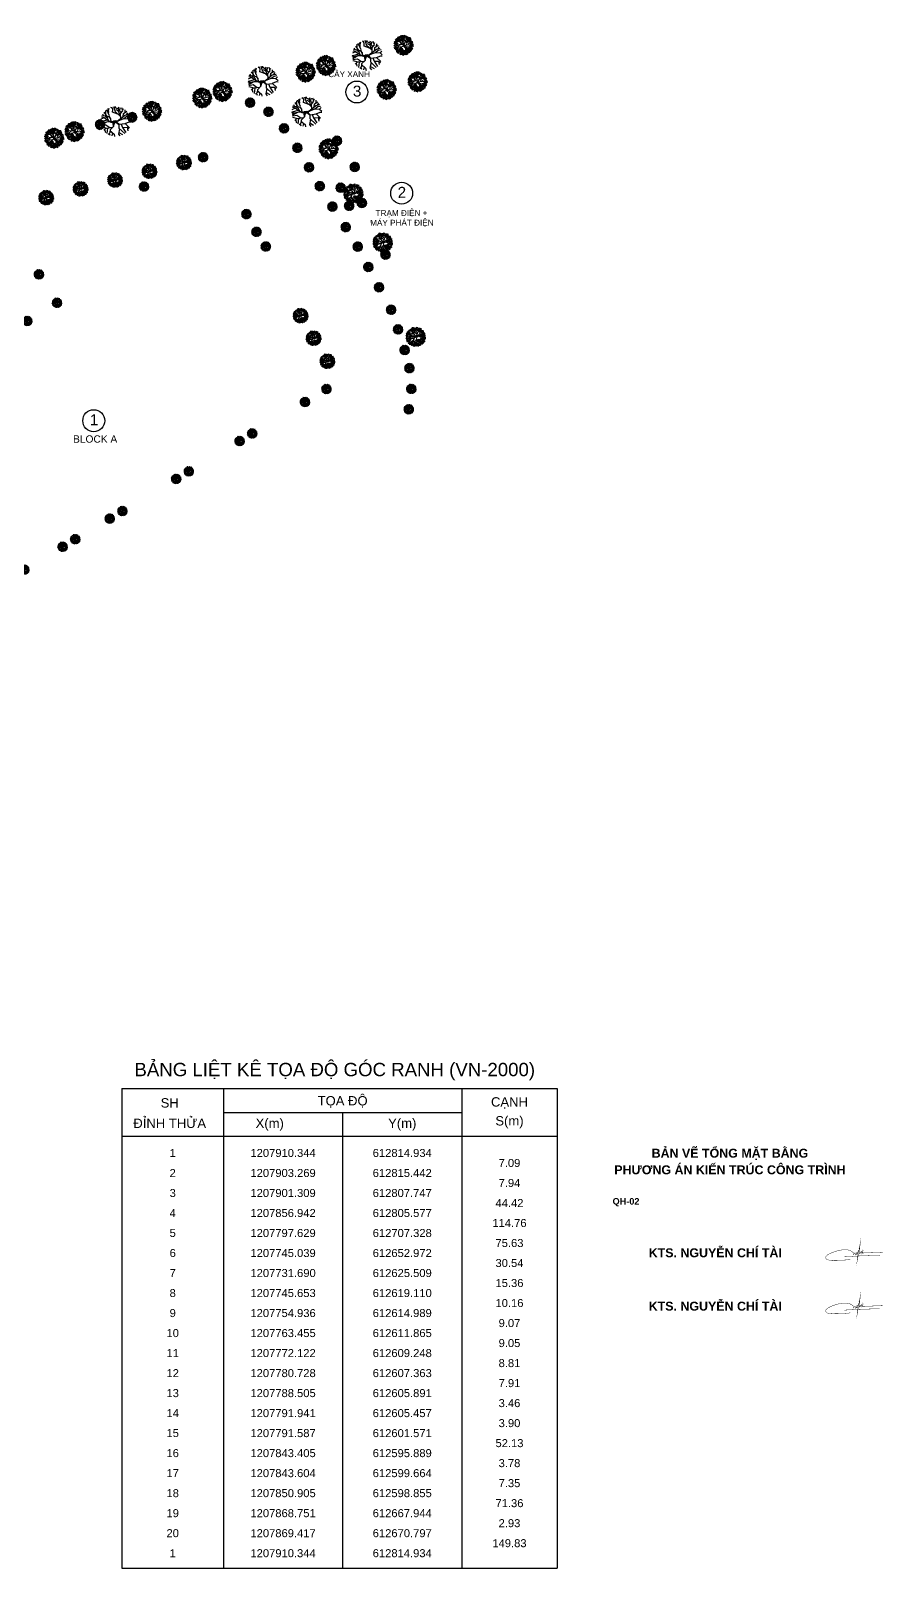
# Model space of a CAD drawing. Header units: millimetres. Extents: x 612604 to 612857, y 1207727 to 1207902.
# Drawn here: x 612761.2 to 612857.1, y 1207727.1 to 1207900 of the extents above; entities that cross this region are included whole.
import ezdxf
from ezdxf.enums import TextEntityAlignment as Align

# ---------------------------------------------------------------- set-up
doc = ezdxf.new("R2010")
doc.units = ezdxf.units.MM
doc.header["$MEASUREMENT"] = 0
doc.set_wipeout_variables(frame=1)
for name, color, linetype in [('0-Frame-text', 7, 'Continuous'), ('00.POINT', 7, 'Continuous'), ('02-TEXT', 7, 'Continuous'), ('13', 6, 'Continuous'), ('3_Heavy line', 3, 'Continuous'), ('bang_toado', 7, 'Continuous'), ('CAY', 94, 'Continuous'), ('QUYEN', 7, 'Continuous'), ('TAD - TEXT', 7, 'Continuous'), ('TT.TAD - LANDMARK', 6, 'Continuous'), ('XREF-KHUNG A2-Songhong$0$TEXT KHUNG', 7, 'Continuous')]:
    doc.layers.add(name, color=color, linetype=linetype)
doc.layers.add('co', color=62, linetype='Continuous', lineweight=5)
doc.layers.add('Level 13', color=1, linetype='Continuous', lineweight=0)
doc.styles.add('arial', font='arial.ttf')
doc.styles.add('Khung ten 25062008$0$arial', font='arialbd.ttf', dxfattribs={"height": 2.5})
doc.styles.add('XREF-KHUNG A2-Songhong$0$XR KHUNG 4TO A0 NOI DAI$0$Khung ten 25062008$0$arial', font='arialbd.ttf', dxfattribs={"height": 2.5})

# ---------------------------------------------------------------- blocks, each defined once
blk = doc.blocks.new('TEN HANG MUC')
at = {"color": 6}
blk.add_wipeout([(2345, 1911), (1660, 2528), (786, 2917), (19, 3016), (-923, 2865), (-1651, 2509), (-2252, 1976), (-2569, 1533), (-2837, 936), (-2949, 453), (-2970, -243), (-2929, -539), (-2770, -1090), (-2597, -1452), (-2206, -1997), (-1798, -2371), (-1275, -2690), (-877, -2847), (-443, -2948), (19, -2984), (679, -2910), (1121, -2774), (1620, -2521), (2070, -2173), (2418, -1785), (2615, -1487), (2815, -1069), (2950, -625), (3019, 16), (2939, 706), (2780, 1190), (2523, 1668)], dxfattribs=at).dxf.layer = '02-TEXT'
at = {"layer": '02-TEXT', "color": 6}
blk.add_circle((19, 16), 3000, dxfattribs=at)
at = {"layer": '02-TEXT', "color": 6, "linetype": 'Continuous', "style": 'arial'}
blk.add_attdef('A', text='', height=3000, dxfattribs=at).set_placement((100, -1243), align=Align.CENTER)
blk = doc.blocks.new('fbf')
at = {"layer": 'TT.TAD - LANDMARK', "linetype": 'Continuous', "xscale": 0.0004103999999999999, "yscale": 0.0004103999999999999, "zscale": 0.0004103999999999999, "rotation": 0.8617172174704556}
for p, values in [((614225.3, 1204900.38), {'A': '3'}), ((614230.34, 1204889, 98), {'A': '2'}), ((614195.71, 1204863.42, 98), {'A': '1'})]:
    blk.add_blockref('TEN HANG MUC', p, dxfattribs=at).add_auto_attribs(values)
at = {"layer": 'TAD - TEXT', "linetype": 'Continuous', "ltscale": 5, "style": 'arial'}
for s, height, p in [('CÂY XANH', 0.657, (614222.09, 1204902.06, 78.4)), ('BLOCK A', 0.821, (614193.39, 1204860.96, 98))]:
    blk.add_text(s, height=height, dxfattribs=at).set_placement(p)
at = {"layer": 'TAD - TEXT', "insert": (614223.78, 1204887.09, 78.4), "char_height": 0.6566, "width": 13.0364, "attachment_point": 1, "rotation": 0.2016, "style": 'arial'}
blk.add_mtext('\\pi3.63656;TRẠM ĐIỆN +\\P\\pi3.02202;MÁY PHÁT ĐIỆN', dxfattribs=at)
blk = doc.blocks.new('A$C11321BC5')
at = {"layer": 'CAY', "linetype": 'Continuous'}
for p, q in [((139, 402), (0, 364)), ((53, 405), (5, 396)), ((53, 405), (8, 435)), ((167, 442), (10, 442)), ((109, 515), (26, 499)), ((139, 402), (53, 405)), ((108, 515), (54, 545)), ((115, 550), (69, 573)), ((115, 550), (98, 604)), ((167, 442), (108, 515)), ((181, 550), (115, 550)), ((227, 384), (139, 402)), ((186, 486), (142, 535)), ((194, 519), (144, 647)), ((246, 368), (167, 442)), ((169, 584), (190, 678)), ((199, 412), (186, 486)), ((237, 504), (194, 519)), ((250, 525), (217, 688)), ((235, 504), (250, 525)), ((263, 451), (235, 504)), ((258, 450), (237, 504)), ((238, 586), (252, 622)), ((248, 368), (258, 450)), ((252, 622), (258, 704)), ((255, 663), (287, 712)), ((256, 384), (263, 451)), ((263, 374), (256, 384)), ((301, 376), (263, 374)), ((308, 379), (301, 376)), ((364, 373), (308, 379)), ((363, 369), (312, 368)), ((353, 689), (331, 717)), ((342, 596), (358, 658)), ((455, 520), (342, 596)), ((358, 658), (349, 719)), ((363, 369), (420, 364)), ((364, 373), (419, 369)), ((408, 588), (400, 717)), ((405, 662), (425, 709)), ((503, 451), (408, 588)), ((419, 369), (494, 407)), ((420, 364), (496, 404)), ((424, 364), (566, 384)), ((433, 680), (441, 711)), ((491, 632), (433, 680)), ((485, 581), (433, 627)), ((493, 550), (474, 614)), ((484, 483), (493, 550)), ((489, 632), (518, 680)), ((541, 533), (489, 632)), ((494, 407), (519, 515)), ((496, 404), (608, 456)), ((513, 593), (553, 660)), ((519, 515), (587, 566)), ((564, 435), (585, 502)), ((566, 384), (646, 420)), ((566, 384), (673, 350)), ((587, 566), (579, 647)), ((585, 594), (611, 614)), ((585, 502), (674, 535)), ((608, 456), (703, 455)), ((630, 520), (650, 575)), ((646, 420), (716, 414)), ((651, 456), (689, 496)), ((675, 350), (720, 379)), ((108, 333), (1, 341)), ((110, 254), (1, 315)), ((87, 266), (28, 228)), ((55, 245), (55, 169)), ((128, 251), (82, 131)), ((187, 246), (108, 333)), ((245, 240), (110, 254)), ((156, 135), (111, 102)), ((136, 118), (141, 74)), ((178, 199), (156, 135)), ((171, 182), (246, 74)), ((278, 258), (178, 199)), ((217, 113), (187, 51)), ((246, 74), (244, 20)), ((278, 359), (246, 368)), ((312, 368), (248, 368)), ((295, 343), (253, 366)), ((354, 363), (278, 359)), ((280, 258), (295, 343)), ((304, 315), (280, 258)), ((295, 317), (329, 353)), ((329, 353), (299, 351)), ((347, 353), (304, 315)), ((362, 327), (347, 353)), ((405, 169), (349, 54)), ((349, 54), (371, 0)), ((416, 272), (362, 327)), ((385, 359), (364, 343)), ((364, 343), (396, 297)), ((366, 359), (424, 364)), ((370, 85), (442, 16)), ((402, 363), (385, 341)), ((385, 341), (419, 276)), ((415, 274), (392, 190)), ((392, 190), (497, 26)), ((396, 297), (418, 274)), ((419, 276), (565, 259)), ((473, 269), (482, 184)), ((482, 184), (533, 43)), ((484, 184), (590, 161)), ((565, 259), (642, 136)), ((566, 261), (670, 276)), ((589, 161), (584, 77)), ((590, 161), (623, 117)), ((670, 276), (705, 264)), ((673, 350), (712, 291))]:
    blk.add_line(p, q, dxfattribs=at)
blk.add_circle((360, 360), 7.5, dxfattribs=at)
blk = doc.blocks.new('MB')
at = {"color": 102, "linetype": 'ByBlock'}
for p, q in [((-658, 116), (-544, 119)), ((-591, 84), (-646, 169)), ((-633, 85), (-586, 155)), ((-627, 35), (-513, 38)), ((-571, -45), (-626, 40)), ((-560, 3), (-615, 88)), ((-612, -44), (-566, 26)), ((-554, 19), (-605, 22)), ((-602, 207), (-488, 210)), ((-601, 4), (-555, 74)), ((-492, 145), (-592, 142)), ((-492, 145), (-592, 122)), ((-536, 175), (-590, 260)), ((-528, 247), (-583, 332)), ((-577, 176), (-531, 246)), ((-569, 248), (-523, 318)), ((-520, 212), (-565, 247)), ((-554, 98), (-440, 101)), ((-495, 41), (-550, 126)), ((-549, 370), (-435, 373)), ((-487, 66), (-542, 151)), ((-482, 338), (-537, 423)), ((-529, 67), (-482, 137)), ((-413, 206), (-524, 323)), ((-523, 339), (-477, 409)), ((-440, 111), (-523, 80)), ((-409, 203), (-520, 212)), ((-514, 301), (-399, 304)), ((-499, 412), (-385, 415)), ((-438, 109), (-492, 145)), ((-488, 270), (-442, 340)), ((-432, 380), (-487, 466)), ((-420, -85), (-475, 1)), ((-473, 381), (-427, 451)), ((-352, 95), (-467, 6)), ((-454, 507), (-340, 510)), ((-346, 298), (-450, 423)), ((-376, 114), (-431, 199)), ((-429, 476), (-383, 546)), ((-423, 348), (-309, 351)), ((-396, 283), (-422, 308)), ((-363, 403), (-418, 488)), ((-418, 115), (-371, 185)), ((-329, 234), (-416, 203)), ((-356, 316), (-411, 402)), ((-404, 404), (-358, 474)), ((-398, 318), (-351, 387)), ((-288, 351), (-397, 425)), ((-316, 229), (-396, 283)), ((-391, 29), (-277, 32)), ((-387, 501), (-273, 504)), ((-324, -3), (-379, 82)), ((-341, 463), (-377, 497)), ((-308, 7), (-377, -27)), ((-321, 469), (-375, 555)), ((-366, 501), (-336, 462)), ((-365, -2), (-319, 68)), ((-362, 471), (-316, 540)), ((-357, 504), (-330, 464)), ((-320, 17), (-349, -2)), ((-290, 244), (-346, 298)), ((-342, 419), (-228, 422)), ((-289, 361), (-341, 463)), ((-277, -5), (-332, 34)), ((-277, -13), (-320, 17)), ((-317, 307), (-202, 310)), ((-230, 507), (-315, 542)), ((-250, 275), (-305, 360)), ((-296, 546), (-182, 549)), ((-291, 276), (-245, 346)), ((-244, 307), (-289, 361)), ((-251, 303), (-288, 351)), ((-229, 514), (-284, 599)), ((-282, 200), (-168, 203)), ((-239, 181), (-279, 218)), ((-279, 8), (-165, 11)), ((-270, 515), (-224, 585)), ((-216, 168), (-270, 253)), ((-213, -24), (-267, 61)), ((-257, 169), (-211, 239)), ((-254, -23), (-208, 46)), ((-127, 425), (-230, 507)), ((-217, 510), (-207, 586)), ((-131, 417), (-217, 510)), ((-212, 566), (-98, 569)), ((-146, 534), (-200, 619)), ((-187, 535), (-141, 605)), ((-169, 327), (-55, 330)), ((-150, 468), (-36, 471)), ((-147, 518), (-143, 603)), ((-120, 422), (-147, 518)), ((-144, 296), (-97, 366)), ((-83, 436), (-138, 522)), ((-125, 438), (-78, 507)), ((-119, 590), (-5, 593)), ((-115, 510), (0, 513)), ((-53, 558), (-107, 643)), ((-48, 478), (-103, 564)), ((-97, 541), (-90, 606)), ((-40, 449), (-97, 541)), ((-94, 559), (-48, 629)), ((-31, 451), (-92, 539)), ((-89, 480), (-43, 549)), ((-72, 643), (42, 646)), ((-5, 611), (-60, 697)), ((-47, 613), (0, 682)), ((-30, 440), (6, 528)), ((-18, 379), (-30, 440)), ((-19, 520), (95, 523)), ((6, 528), (-12, 607)), ((48, 488), (-7, 574)), ((52, 364), (-3, 450)), ((3, 607), (118, 610)), ((7, 489), (53, 559)), ((11, 366), (57, 435)), ((70, 575), (15, 660)), ((29, 576), (75, 646)), ((42, 342), (54, 433)), ((54, 433), (98, 497)), ((98, 497), (57, 613)), ((112, 447), (57, 532)), ((65, 438), (113, 502)), ((99, 545), (213, 548)), ((100, 496), (163, 601)), ((165, 513), (111, 598)), ((113, 502), (169, 596)), ((178, 592), (118, 504)), ((124, 514), (170, 584)), ((166, 428), (280, 431)), ((191, 397), (238, 467)), ((223, 453), (201, 579)), ((202, 393), (223, 453)), ((202, 393), (273, 424)), ((210, 389), (272, 419)), ((277, 524), (222, 609)), ((-659, -104), (-545, -101)), ((-593, -136), (-647, -51)), ((-590, -97), (-644, -12)), ((-638, -13), (-524, -10)), ((-634, -135), (-588, -66)), ((-607, -238), (-493, -235)), ((-510, -29), (-602, -39)), ((-544, -34), (-601, -29)), ((-541, -30), (-599, -18)), ((-540, -270), (-595, -185)), ((-453, -137), (-590, -99)), ((-581, -269), (-535, -200)), ((-578, -115), (-464, -112)), ((-518, -106), (-571, -153)), ((-512, -147), (-566, -61)), ((-566, -182), (-452, -179)), ((-565, -319), (-451, -316)), ((-499, -214), (-554, -129)), ((-553, -146), (-507, -76)), ((-499, -351), (-553, -266)), ((-540, -213), (-494, -143)), ((-540, -350), (-494, -280)), ((-443, -210), (-533, -252)), ((-484, -98), (-518, -106)), ((-416, -53), (-510, -29)), ((-430, -62), (-506, -28)), ((-506, -255), (-392, -252)), ((-420, -286), (-495, -315)), ((-440, -287), (-494, -202)), ((-487, -53), (-373, -50)), ((-418, -59), (-484, -98)), ((-457, -138), (-482, -160)), ((-481, -286), (-435, -216)), ((-461, -83), (-415, -14)), ((-457, -428), (-343, -425)), ((-417, -286), (-451, -379)), ((-449, -344), (-335, -341)), ((-390, -460), (-445, -375)), ((-382, -376), (-437, -291)), ((-431, -459), (-385, -389)), ((-424, -375), (-377, -305)), ((-349, -2), (-416, -53)), ((-321, -305), (-375, -220)), ((-303, -388), (-370, -450)), ((-362, -304), (-316, -234)), ((-347, -469), (-233, -466)), ((-346, -541), (-300, -471)), ((-280, -501), (-335, -416)), ((-300, -388), (-333, -471)), ((-226, -372), (-327, -480)), ((-321, -500), (-275, -430)), ((-317, -484), (-290, -444)), ((-284, -445), (-311, -489)), ((-309, -529), (-195, -527)), ((-243, -562), (-297, -476)), ((-240, -388), (-284, -445)), ((-284, -560), (-238, -491)), ((-233, -384), (-266, -511)), ((-190, -346), (-240, -388)), ((-231, -386), (-117, -383)), ((-195, -483), (-226, -532)), ((-206, -417), (-160, -347)), ((-201, -346), (-192, -331)), ((-100, -398), (-195, -483)), ((-190, -346), (-152, -381)), ((-177, -350), (-116, -409)), ((-175, -441), (-60, -438)), ((-108, -473), (-163, -388)), ((-152, -381), (-119, -412)), ((-149, -472), (-103, -402)), ((-119, -412), (-103, -462)), ((-116, -409), (-90, -467)), ((-100, -398), (-72, -334)), ((-86, -349), (-100, -398)), ((-16, -155), (-25, -185)), ((-19, -190), (22, -198)), ((-14, -180), (18, -194)), ((18, -194), (101, -180)), ((73, -268), (18, -183))]:
    blk.add_line(p, q, dxfattribs=at)
at = {"color": 9, "linetype": 'ByBlock'}
for p, q in [((-462, 52), (-554, 19)), ((-332, 34), (-372, 47))]:
    blk.add_line(p, q, dxfattribs=at)
at = {"color": 76, "linetype": 'ByBlock'}
for p, q in [((-447, 269), (-502, 354)), ((-431, 448), (-397, 413)), ((-430, 435), (-316, 438)), ((-426, 454), (-406, 430)), ((-397, 425), (-418, 461)), ((-397, 413), (-301, 359)), ((-276, 387), (-330, 473)), ((-330, 464), (-287, 367)), ((-317, 388), (-271, 458))]:
    blk.add_line(p, q, dxfattribs=at)
at = {"color": 78, "linetype": 'ByBlock'}
for p, q in [((-372, 47), (-462, 52)), ((-443, 146), (-329, 149)), ((-366, 86), (-441, 109)), ((-353, 98), (-438, 109)), ((-309, 226), (-409, 203)), ((-254, 140), (-358, 164)), ((-248, 135), (-353, 98)), ((-205, 153), (-309, 226)), ((-274, 204), (-290, 244)), ((-139, 283), (-251, 303)), ((-188, 125), (-250, 136)), ((-167, 107), (-248, 135)), ((-147, 293), (-244, 307)), ((-173, 112), (-205, 153)), ((-131, 93), (-179, 120)), ((-112, 60), (-173, 112)), ((-102, 295), (-157, 380)), ((-91, 279), (-147, 293)), ((-124, 77), (-143, 154)), ((-90, 258), (-139, 283)), ((-80, 317), (-131, 417)), ((-72, 311), (-127, 425)), ((-104, 61), (-124, 77)), ((-46, 18), (-122, -8)), ((-4, 23), (-120, -30)), ((-76, 47), (-112, 60)), ((-27, 60), (-104, 61)), ((-31, 36), (-92, 44)), ((-70, 241), (-90, 258)), ((-89, 278), (-80, 317)), ((-26, 386), (-73, 318)), ((-73, 258), (-72, 311)), ((-69, 311), (-18, 379)), ((-24, 51), (-64, 236)), ((-26, 42), (-46, 18)), ((12, 67), (-37, 224)), ((-30, 301), (84, 304)), ((37, 269), (-18, 354)), ((-7, 300), (74, 248)), ((53, 272), (-7, 300)), ((-6, 25), (6, -25)), ((-4, 23), (12, 67)), ((-4, 23), (105, 26)), ((97, 19), (13, -1)), ((19, 27), (100, 95)), ((22, 59), (91, 105)), ((55, 270), (42, 339)), ((49, 343), (136, 438)), ((62, 278), (49, 343)), ((119, 193), (62, 278)), ((107, 196), (65, 262)), ((91, 105), (123, 159)), ((99, 14), (152, 57)), ((101, 100), (131, 159)), ((105, 26), (152, 64)), ((123, 159), (107, 196)), ((131, 159), (119, 193)), ((135, 169), (161, 184)), ((136, 438), (243, 520)), ((136, 158), (165, 184)), ((152, 64), (172, 61)), ((152, 57), (207, 58)), ((189, 245), (155, 321)), ((161, 184), (189, 245)), ((165, 184), (202, 248)), ((172, 61), (209, 60)), ((193, -18), (359, 82)), ((195, 247), (254, 282)), ((263, 129), (206, 65)), ((209, 60), (243, 37)), ((213, 57), (257, 121)), ((223, 69), (243, 45)), ((243, 45), (316, 20)), ((243, 37), (323, 11)), ((254, 282), (292, 334)), ((257, 121), (315, 170)), ((413, 45), (359, 130)), ((-363, -163), (-453, -137)), ((-364, -216), (-445, -212)), ((-356, -202), (-443, -210)), ((-354, -204), (-417, -286)), ((-324, -192), (-367, -163)), ((-308, -185), (-363, -163)), ((-311, -193), (-354, -204)), ((-171, -79), (-311, -193)), ((-174, -106), (-301, -188)), ((-209, -228), (-282, -302)), ((-215, -210), (-281, -306)), ((-164, -91), (-213, -205)), ((-213, -205), (-191, -314)), ((-120, -30), (-205, -208)), ((-205, -208), (-177, -350)), ((-127, -14), (-167, -75)), ((-167, -75), (-164, -91)), ((-18, -257), (-86, -349)), ((-72, -334), (-14, -268)), ((-25, -185), (15, -326)), ((-23, -227), (16, -341)), ((6, -25), (1, -95)), ((22, -2), (15, -90)), ((25, -1), (105, -38)), ((25, -14), (106, -42)), ((86, -238), (133, -301)), ((188, -17), (94, -32)), ((96, -253), (151, -313)), ((97, -244), (164, -313)), ((101, -180), (188, -229)), ((105, -38), (196, -23)), ((106, -42), (205, -32)), ((191, -221), (108, -179)), ((133, -301), (172, -408)), ((151, -313), (173, -406)), ((164, -313), (255, -329)), ((198, -285), (172, -223)), ((184, -226), (227, -370)), ((188, -229), (311, -275)), ((194, -221), (300, -172)), ((196, -23), (275, -77)), ((202, -231), (305, -173))]:
    blk.add_line(p, q, dxfattribs=at)
at = {"color": 98, "linetype": 'ByBlock'}
for p, q in [((-37, 224), (-73, 258)), ((-64, 236), (-40, 209)), ((-133, -9), (-277, -5)), ((-145, -36), (-277, -13)), ((-47, -172), (-127, -243)), ((-41, -181), (-124, -243)), ((1, -95), (-41, -168)), ((-41, -168), (-23, -227)), ((-14, -180), (9, -105))]:
    blk.add_line(p, q, dxfattribs=at)
at = {"color": 74, "linetype": 'ByBlock'}
for p, q in [((-15, 396), (100, 399)), ((155, 321), (202, 393)), ((193, 374), (210, 389)), ((292, -76), (237, 9)), ((255, 287), (317, 296)), ((309, 168), (350, 231)), ((315, 170), (421, 188)), ((316, 20), (376, 47)), ((323, 11), (385, 9)), ((329, 19), (382, 42)), ((383, 15), (329, 19)), ((388, -51), (333, 34)), ((347, 77), (461, 80)), ((347, -50), (393, 19)), ((359, 82), (463, 98)), ((372, 46), (418, 116)), ((385, 9), (459, -63)), ((418, 29), (487, 55)), ((-283, -304), (-429, -401)), ((-387, -273), (-273, -270)), ((-281, -306), (-303, -388)), ((-191, -314), (-226, -372)), ((-165, -418), (-219, -333)), ((-127, -243), (-141, -316)), ((-10, -464), (36, -394)), ((6, -236), (121, -233)), ((11, -339), (28, -418)), ((16, -341), (140, -445)), ((22, -198), (86, -238)), ((32, -202), (101, -180)), ((32, -267), (78, -198)), ((45, -203), (90, -241)), ((50, -360), (164, -357)), ((75, -391), (121, -322)), ((79, -238), (96, -350)), ((247, -358), (193, -273)), ((225, -44), (340, -41)), ((238, -53), (343, -165)), ((251, -75), (297, -6)), ((275, -77), (348, -67)), ((342, -236), (287, -151)), ((321, -19), (435, -16)), ((347, -63), (417, -72)), ((348, -67), (384, -111)), ((424, -157), (369, -71))]:
    blk.add_line(p, q, dxfattribs=at)
at = {"color": 96, "linetype": 'ByBlock'}
for p, q in [((233, 396), (178, 481)), ((210, 556), (325, 559)), ((236, 525), (282, 595)), ((243, 520), (254, 562)), ((254, 432), (368, 435)), ((263, 364), (377, 367)), ((320, 400), (266, 485)), ((273, 424), (345, 505)), ((279, 401), (325, 471)), ((284, 401), (398, 404)), ((292, 334), (301, 397)), ((490, 221), (297, 293)), ((299, 399), (329, 515)), ((301, 397), (351, 433)), ((317, 296), (372, 350)), ((319, 295), (503, 217)), ((328, 306), (442, 309)), ((390, 365), (336, 451)), ((347, 465), (462, 468)), ((349, 366), (395, 436)), ((350, 231), (421, 296)), ((351, 433), (380, 479)), ((353, 275), (400, 345)), ((414, 433), (359, 518)), ((368, 306), (482, 309)), ((372, 350), (490, 366)), ((373, 434), (419, 504)), ((374, 352), (470, 386)), ((376, 47), (418, 29)), ((391, 353), (506, 356)), ((393, 275), (439, 345)), ((475, 376), (396, 358)), ((458, 321), (403, 406)), ((414, 413), (528, 416)), ((416, 34), (581, 154)), ((417, 322), (463, 392)), ((421, 188), (500, 270)), ((476, 163), (421, 248)), ((479, 198), (424, 283)), ((424, 138), (539, 141)), ((481, 381), (426, 467)), ((491, 106), (436, 191)), ((440, 383), (486, 452)), ((457, 47), (579, 143)), ((516, -84), (461, 2)), ((462, 61), (576, 64)), ((529, 29), (474, 114)), ((481, 265), (595, 268)), ((487, 30), (534, 100)), ((487, 55), (592, 27)), ((547, 233), (493, 318)), ((499, 194), (613, 197)), ((500, 270), (531, 278)), ((502, 228), (616, 231)), ((503, 217), (566, 208)), ((506, 234), (552, 304)), ((522, 110), (636, 113)), ((525, 163), (571, 232)), ((527, 197), (573, 267)), ((589, 78), (534, 163)), ((540, 106), (586, 175)), ((547, 79), (594, 149)), ((549, 35), (663, 38)), ((616, 3), (561, 89)), ((574, 5), (621, 74)), ((-217, -531), (-103, -528)), ((-151, -563), (-205, -478)), ((-192, -562), (-146, -492)), ((-174, -467), (-182, -500)), ((-103, -462), (-124, -563)), ((-97, -478), (-115, -564)), ((-114, -551), (0, -548)), ((-48, -583), (-102, -498)), ((-100, -563), (-97, -478)), ((-90, -467), (-93, -569)), ((-89, -582), (-43, -512)), ((-85, -464), (-24, -564)), ((-62, -594), (53, -591)), ((5, -626), (-49, -541)), ((-36, -433), (78, -430)), ((-36, -625), (10, -556)), ((-28, -523), (86, -520)), ((31, -465), (-24, -380)), ((39, -555), (-16, -470)), ((-3, -554), (44, -485)), ((28, -418), (6, -484)), ((6, -484), (10, -565)), ((34, -420), (69, -450)), ((53, -592), (167, -589)), ((116, -392), (62, -307)), ((120, -624), (65, -539)), ((69, -450), (91, -504)), ((79, -623), (125, -554)), ((125, -436), (167, -542)), ((136, -509), (250, -506)), ((139, -447), (179, -539)), ((140, -445), (189, -544)), ((202, -541), (148, -455)), ((161, -539), (207, -470)), ((172, -408), (227, -454)), ((175, -407), (223, -411)), ((181, -326), (295, -323)), ((195, -478), (309, -475)), ((206, -357), (252, -287)), ((262, -510), (207, -424)), ((220, -508), (267, -439)), ((221, -558), (336, -555)), ((227, -454), (258, -514)), ((288, -590), (233, -505)), ((247, -589), (293, -520)), ((253, -328), (267, -387)), ((255, -329), (291, -350)), ((267, -387), (311, -482)), ((275, -204), (390, -201)), ((275, -490), (389, -487)), ((341, -522), (287, -437)), ((291, -350), (369, -442)), ((300, -172), (360, -189)), ((300, -521), (346, -451)), ((301, -166), (440, -125)), ((301, -235), (347, -165)), ((303, -239), (417, -236)), ((307, -409), (421, -406)), ((311, -275), (403, -266)), ((369, -271), (315, -186)), ((315, -377), (391, -428)), ((316, -280), (426, -390)), ((374, -441), (319, -356)), ((433, -385), (322, -285)), ((328, -270), (374, -200)), ((333, -440), (379, -370)), ((380, -432), (339, -401)), ((351, -379), (465, -376)), ((357, -125), (471, -122)), ((360, -189), (435, -195)), ((417, -411), (363, -326)), ((372, -462), (487, -459)), ((376, -410), (422, -340)), ((382, -156), (429, -86)), ((382, -258), (497, -255)), ((384, -111), (487, -178)), ((439, -494), (384, -408)), ((449, -290), (394, -205)), ((398, -492), (444, -423)), ((403, -266), (506, -291)), ((408, -289), (454, -219)), ((416, -359), (530, -356)), ((483, -391), (428, -306)), ((435, -195), (502, -272)), ((440, -125), (568, -145)), ((441, -390), (488, -320)), ((444, -148), (515, -205)), ((449, -51), (563, -49)), ((459, -63), (571, -110)), ((578, -82), (468, -64)), ((475, -82), (521, -13)), ((480, -200), (594, -197)), ((480, -290), (595, -287)), ((487, -178), (548, -206)), ((547, -232), (492, -147)), ((547, -322), (492, -236)), ((505, -231), (552, -162)), ((506, -321), (552, -251)), ((507, -194), (547, -215)), ((508, -228), (623, -225)), ((512, -123), (626, -120)), ((575, -260), (520, -174)), ((579, -155), (524, -70)), ((525, -63), (639, -60)), ((575, -93), (528, -81)), ((528, -81), (574, -106)), ((534, -258), (580, -189)), ((592, -95), (537, -10)), ((537, -154), (584, -84)), ((551, -94), (597, -24))]:
    blk.add_line(p, q, dxfattribs=at)
blk = doc.blocks.new('canh quan')
at = {"layer": 'co', "color": 94, "linetype": 'Continuous', "ltscale": 2000}
for p, xscale, yscale, zscale, rotation in [((344.5, 139.41), 0.001712728134381811, 0.001712728134381811, 0.001712728134381811, 315.8013211507954), ((335.78, 137.13), 0.001712728134381811, 0.001712728134381811, 0.001712728134381811, 315.8013211507954), ((333.49, 136.39), 0.001712728134381811, 0.001712728134381811, 0.001712728134381811, 315.8013211507954), ((346.08, 135.3), 0.001712728134381811, 0.001712728134381811, 0.001712728134381811, 315.8013211507954), ((321.85, 133.48), 0.001712728134381811, 0.001712728134381811, 0.001712728134381811, 315.8013211507954), ((324.14, 134.21), 0.001712728134381811, 0.001712728134381811, 0.001712728134381811, 315.8013211507954), ((342.6, 134.43), 0.001712728134381811, 0.001712728134381811, 0.001712728134381811, 315.8013211507954), ((316.21, 131.98), 0.001712728134381811, 0.001712728134381811, 0.001712728134381811, 315.8013211507954), ((327.27, 132.96), 0.0008643995695028021, 0.0008643995695028021, 0.0008643995695028021, 18.36026319234159), ((314, 131.32), 0.000864399569502802, 0.000864399569502802, 0.000864399569502802, 315.8013211507954), ((329.34, 131.93), 0.0008643995695028021, 0.0008643995695028021, 0.0008643995695028021, 18.36026319234159), ((305.2, 128.96), 0.001712728134381811, 0.001712728134381811, 0.001712728134381811, 315.8013211507954), ((307.49, 129.7), 0.001712728134381811, 0.001712728134381811, 0.001712728134381811, 315.8013211507954), ((310.38, 130.5), 0.000864399569502802, 0.000864399569502802, 0.000864399569502802, 315.8013211507954), ((331.09, 130.07), 0.0008643995695028021, 0.0008643995695028021, 0.0008643995695028021, 18.36026319234159), ((332.59, 127.88), 0.0008643995695028021, 0.0008643995695028021, 0.0008643995695028021, 18.36026319234159), ((336.07, 127.76), 0.001712728134381811, 0.001712728134381811, 0.001712728134381811, 315.8013211507954), ((337.05, 128.67), 0.0008643995695028021, 0.0008643995695028021, 0.0008643995695028021, 18.36026319234159), ((315.96, 125.23), 0.001318154659170748, 0.001318154659170748, 0.001318154659170748, 18.36026319234158), ((319.84, 126.21), 0.001318154659170748, 0.001318154659170748, 0.001318154659170748, 18.36026319234158), ((321.99, 126.82), 0.0008643995695028021, 0.0008643995695028021, 0.0008643995695028021, 18.36026319234159), ((333.9, 125.69), 0.0008643995695028021, 0.0008643995695028021, 0.0008643995695028021, 18.36026319234159), ((339.04, 125.73), 0.0008643995695028021, 0.0008643995695028021, 0.0008643995695028021, 18.36026319234159), ((312.09, 124.24), 0.001318154659170748, 0.001318154659170748, 0.001318154659170748, 18.36026319234158), ((304.34, 122.26), 0.001318154659170748, 0.001318154659170748, 0.001318154659170748, 18.36026319234158), ((308.21, 123.25), 0.001318154659170748, 0.001318154659170748, 0.001318154659170748, 18.36026319234158), ((315.34, 123.52), 0.0008643995695028021, 0.0008643995695028021, 0.0008643995695028021, 18.36026319234159), ((335.11, 123.57), 0.0008643995695028021, 0.0008643995695028021, 0.0008643995695028021, 18.36026319234159), ((337.46, 123.39), 0.0008643995695028021, 0.0008643995695028021, 0.0008643995695028021, 18.36026319234159), ((338.9, 122.72), 0.001712728134381811, 0.001712728134381811, 0.001712728134381811, 18.36026319234158), ((326.86, 120.42), 0.0008643995695028021, 0.0008643995695028021, 0.0008643995695028021, 18.36026319234159), ((336.53, 121.27), 0.0008643995695028021, 0.0008643995695028021, 0.0008643995695028021, 18.36026319234159), ((338.41, 121.36), 0.0008643995695028021, 0.0008643995695028021, 0.0008643995695028021, 18.36026319234159), ((339.84, 121.68), 0.0008643995695028021, 0.0008643995695028021, 0.0008643995695028021, 18.36026319234159), ((338.03, 118.96), 0.0008643995695028021, 0.0008643995695028021, 0.0008643995695028021, 18.36026319234159), ((327.99, 118.43, 0), 0.0008643995695028021, 0.0008643995695028021, 0.0008643995695028021, 18.36026319234159), ((342.2, 117.22), 0.001712728134381811, 0.001712728134381811, 0.001712728134381811, 18.36026319234158), ((329.04, 116.78, 0), 0.0008643995695028021, 0.0008643995695028021, 0.0008643995695028021, 18.36026319234159), ((339.38, 116.77), 0.0008643995695028021, 0.0008643995695028021, 0.0008643995695028021, 18.36026319234159), ((342.5, 115.87), 0.0008643995695028021, 0.0008643995695028021, 0.0008643995695028021, 18.36026319234159), ((303.52, 113.65), 0.0008643995695028021, 0.0008643995695028021, 0.0008643995695028021, 18.36026319234159), ((340.57, 114.48), 0.0008643995695028021, 0.0008643995695028021, 0.0008643995695028021, 18.36026319234159), ((341.77, 112.2), 0.0008643995695028021, 0.0008643995695028021, 0.0008643995695028021, 18.36026319234159), ((305.56, 110.45), 0.0008643995695028021, 0.0008643995695028021, 0.0008643995695028021, 18.36026319234159), ((302.21, 108.41), 0.0008643995695028021, 0.0008643995695028021, 0.0008643995695028021, 18.36026319234159), ((332.96, 108.99), 0.001318154659170748, 0.001318154659170748, 0.001318154659170748, 18.36026319234158), ((343.13, 109.67), 0.0008643995695028021, 0.0008643995695028021, 0.0008643995695028021, 18.36026319234159), ((334.42, 106.46), 0.001318154659170748, 0.001318154659170748, 0.001318154659170748, 18.36026319234158), ((343.91, 107.46), 0.0008643995695028021, 0.0008643995695028021, 0.0008643995695028021, 18.36026319234159), ((345.91, 106.6), 0.001712728134381811, 0.001712728134381811, 0.001712728134381811, 18.36026319234158), ((344.65, 105.14), 0.0008643995695028021, 0.0008643995695028021, 0.0008643995695028021, 18.36026319234159), ((335.97, 103.87), 0.001318154659170748, 0.001318154659170748, 0.001318154659170748, 18.36026319234158), ((345.19, 103.1), 0.0008643995695028021, 0.0008643995695028021, 0.0008643995695028021, 18.36026319234159), ((335.86, 100.76), 0.0008643995695028021, 0.0008643995695028021, 0.0008643995695028021, 18.36026319234159), ((345.4, 100.77), 0.0008643995695028021, 0.0008643995695028021, 0.0008643995695028021, 18.36026319234159), ((333.44, 99.3), 0.0008643995695028021, 0.0008643995695028021, 0.0008643995695028021, 18.36026319234159), ((345.12, 98.48), 0.0008643995695028021, 0.0008643995695028021, 0.0008643995695028021, 18.36026319234159), ((326.09, 94.91), 0.0008643995695028021, 0.0008643995695028021, 0.0008643995695028021, 18.36026319234159), ((327.51, 95.76, 0), 0.0008643995695028021, 0.0008643995695028021, 0.0008643995695028021, 18.36026319234159), ((320.38, 91.5, 0), 0.0008643995695028021, 0.0008643995695028021, 0.0008643995695028021, 18.36026319234159), ((318.96, 90.65), 0.0008643995695028021, 0.0008643995695028021, 0.0008643995695028021, 18.36026319234159), ((311.49, 86.19), 0.0008643995695028021, 0.0008643995695028021, 0.0008643995695028021, 18.36026319234159), ((312.91, 87.04, 0), 0.0008643995695028021, 0.0008643995695028021, 0.0008643995695028021, 18.36026319234159), ((306.19, 83.02), 0.0008643995695028021, 0.0008643995695028021, 0.0008643995695028021, 18.36026319234159), ((307.61, 83.87, 0), 0.0008643995695028021, 0.0008643995695028021, 0.0008643995695028021, 18.36026319234159), ((301.88, 80.45, 0), 0.0008643995695028021, 0.0008643995695028021, 0.0008643995695028021, 18.36026319234159)]:
    blk.add_blockref('MB', p, dxfattribs=dict(at, xscale=xscale, yscale=yscale, zscale=zscale, rotation=rotation))
at = {"layer": 'QUYEN', "xscale": 0.004687500000000004, "yscale": 0.004687500000000004, "zscale": 0.004687500000000004, "rotation": 14.05300553224112}
for p in [(339.22, 136.23), (327.5, 133.32), (332.41, 129.88), (310.93, 128.8)]:
    blk.add_blockref('A$C11321BC5', p, dxfattribs=at)
blk = doc.blocks.new('chuki')
at = {"layer": '3_Heavy line', "color": 164, "linetype": 'Continuous', "const_width": 0.077, "flags": 128}
for points in [[(-1.54, -1.25), (-1.9, -1.29), (-2.19, -1.31), (-2.36, -1.33), (-2.48, -1.34), (-2.86, -1.36), (-3.47, -1.38), (-3.89, -1.4), (-4.17, -1.41), (-4.46, -1.41), (-4.68, -1.41), (-4.96, -1.42), (-5.34, -1.41), (-5.67, -1.39), (-5.93, -1.35), (-6.18, -1.29), (-6.32, -1.22), (-6.42, -1.14), (-6.51, -1.01), (-6.54, -0.94), (-6.55, -0.84), (-6.53, -0.74), (-6.49, -0.63), (-6.43, -0.55), (-6.35, -0.46), (-6.24, -0.36), (-6.12, -0.27), (-6, -0.2), (-5.86, -0.12), (-5.72, -0.05), (-5.55, 0.03), (-5.33, 0.13), (-5.14, 0.21), (-4.94, 0.27), (-4.76, 0.34), (-4.54, 0.41), (-4.44, 0.44), (-4.26, 0.5), (-3.85, 0.6), (-3.65, 0.65), (-3.48, 0.68), (-3.05, 0.73), (-2.78, 0.74), (-2.58, 0.74), (-2.38, 0.74), (-2.16, 0.73), (-1.97, 0.7), (-1.7, 0.63), (-1.41, 0.51), (-1.09, 0.31), (-0.93, 0.16), (-0.87, 0.06), (-0.86, -0.04), (-0.86, -0.27), (-0.58, 0.13), (-0.55, 0.11), (-0.52, 0.06), (-0.5, -0.04), (-0.48, -0.18), (-0.47, -0.33), (-0.15, -0.12), (-0.06, -0.05), (-0.03, 0), (-0.01, 0.05), (0.02, 0.13), (0.05, 0.29), (-0.12, 0.26), (-0.23, 0.22), (-0.32, 0.01), (-0.28, -0.09), (-0.15, -0.12), (-0.06, -0.05), (-0.03, 0), (0.02, 0.13), (0.05, 0.29), (-0.13, -1.61), (0.53, 2.21), (0.29, -0.04), (0.54, 0.22), (0.68, 0.36), (0.78, 0.38), (0.68, 0.36), (0.54, 0.22), (0.53, 0.11), (0.55, 0.05), (0.6, 0.05), (0.64, 0.07), (0.74, 0.16), (0.81, 0.24), (0.85, 0.37), (0.78, 0.01), (0.99, 0.31), (1.03, 0.38), (0.98, 0.24), (0.95, 0.08), (4.95, 0.23), (5.18, 0.25)], [(-2.75, -0.68), (-0.22, -0.55), (0.14, -0.53), (1.9, -0.47), (2.87, -0.44), (4.5, -0.39)]]:
    blk.add_lwpolyline(points, dxfattribs=at)
blk = doc.blocks.new('BANGTOADO')
at = {"layer": 'bang_toado', "color": 0}
for p, q in [((612895.14, 1207821.07), (612960.41, 1207821.07)), ((612895.14, 1207821.07), (612895.14, 1207749.16)), ((612910.37, 1207821.07), (612910.37, 1207749.16)), ((612946.11, 1207821.07), (612946.11, 1207749.16)), ((612960.41, 1207821.07), (612960.41, 1207749.16)), ((612910.37, 1207817.5), (612946.11, 1207817.5)), ((612928.24, 1207817.5), (612928.24, 1207749.16)), ((612895.14, 1207813.92), (612960.41, 1207813.92)), ((612895.14, 1207749.16), (612960.41, 1207749.16))]:
    blk.add_line(p, q, dxfattribs=at)
at = {"layer": 'Level 13', "color": 7, "lineweight": 20}
blk.add_line((612909.94, 1207749.16), (612960.41, 1207749.16), dxfattribs=at)
at = {"layer": '13', "color": 7, "linetype": 'Continuous', "style": 'arial'}
for s, p in [('1', (612902.76, 1207811.42)), ('1207910.344', (612919.31, 1207811.42)), ('612814.934', (612937.18, 1207811.42)), ('2', (612902.76, 1207808.42)), ('1207903.269', (612919.31, 1207808.42)), ('612815.442', (612937.18, 1207808.42)), ('7.09', (612953.26, 1207809.92)), ('3', (612902.76, 1207805.42)), ('1207901.309', (612919.31, 1207805.42)), ('612807.747', (612937.18, 1207805.42)), ('7.94', (612953.26, 1207806.92)), ('44.42', (612953.26, 1207803.92)), ('4', (612902.76, 1207802.42)), ('1207856.942', (612919.31, 1207802.42)), ('612805.577', (612937.18, 1207802.42)), ('114.76', (612953.26, 1207800.92)), ('5', (612902.76, 1207799.42)), ('1207797.629', (612919.31, 1207799.42)), ('612707.328', (612937.18, 1207799.42)), ('6', (612902.76, 1207796.42)), ('1207745.039', (612919.31, 1207796.42)), ('612652.972', (612937.18, 1207796.42)), ('75.63', (612953.26, 1207797.92)), ('30.54', (612953.26, 1207794.92)), ('7', (612902.76, 1207793.42)), ('1207731.690', (612919.31, 1207793.42)), ('612625.509', (612937.18, 1207793.42)), ('15.36', (612953.26, 1207791.92)), ('8', (612902.76, 1207790.42)), ('1207745.653', (612919.31, 1207790.42)), ('612619.110', (612937.18, 1207790.42)), ('9', (612902.76, 1207787.42)), ('1207754.936', (612919.31, 1207787.42)), ('612614.989', (612937.18, 1207787.42)), ('10.16', (612953.26, 1207788.92)), ('9.07', (612953.26, 1207785.92)), ('10', (612902.76, 1207784.42)), ('1207763.455', (612919.31, 1207784.42)), ('612611.865', (612937.18, 1207784.42)), ('9.05', (612953.26, 1207782.92)), ('11', (612902.76, 1207781.42)), ('1207772.122', (612919.31, 1207781.42)), ('612609.248', (612937.18, 1207781.42)), ('12', (612902.76, 1207778.42)), ('1207780.728', (612919.31, 1207778.42)), ('612607.363', (612937.18, 1207778.42)), ('8.81', (612953.26, 1207779.92)), ('7.91', (612953.26, 1207776.92)), ('13', (612902.76, 1207775.42)), ('1207788.505', (612919.31, 1207775.42)), ('612605.891', (612937.18, 1207775.42)), ('3.46', (612953.26, 1207773.92)), ('14', (612902.76, 1207772.42)), ('1207791.941', (612919.31, 1207772.42)), ('612605.457', (612937.18, 1207772.42)), ('3.90', (612953.26, 1207770.92)), ('15', (612902.76, 1207769.42)), ('1207791.587', (612919.31, 1207769.42)), ('612601.571', (612937.18, 1207769.42)), ('16', (612902.76, 1207766.42)), ('1207843.405', (612919.31, 1207766.42)), ('612595.889', (612937.18, 1207766.42)), ('52.13', (612953.26, 1207767.92)), ('3.78', (612953.26, 1207764.92)), ('17', (612902.76, 1207763.42)), ('1207843.604', (612919.31, 1207763.42)), ('612599.664', (612937.18, 1207763.42)), ('7.35', (612953.26, 1207761.92)), ('18', (612902.76, 1207760.42)), ('1207850.905', (612919.31, 1207760.42)), ('612598.855', (612937.18, 1207760.42)), ('19', (612902.76, 1207757.42)), ('1207868.751', (612919.31, 1207757.42)), ('612667.944', (612937.18, 1207757.42)), ('71.36', (612953.26, 1207758.92)), ('2.93', (612953.26, 1207755.92)), ('20', (612902.76, 1207754.42)), ('1207869.417', (612919.31, 1207754.42)), ('612670.797', (612937.18, 1207754.42)), ('149.83', (612953.26, 1207752.92)), ('1', (612902.76, 1207751.42)), ('1207910.344', (612919.31, 1207751.42)), ('612814.934', (612937.18, 1207751.42))]:
    blk.add_text(s, height=1.2, dxfattribs=at).set_placement(p, align=Align.MIDDLE)
at = {"layer": 'bang_toado', "color": 0, "style": 'arial'}
for s, height, p in [('BẢNG LIỆT KÊ TỌA ĐỘ GÓC RANH (VN-2000)', 2, (612927.06, 1207823.93)), ('TỌA ĐỘ', 1.4, (612928.24, 1207819.28)), ('SH', 1.4, (612902.31, 1207818.93)), ('CẠNH', 1.4, (612953.26, 1207818.93)), ('ĐỈNH THỬA', 1.4, (612902.31, 1207816.07)), ('X(m)', 1.4, (612917.31, 1207815.71)), ('Y(m)', 1.4, (612937.18, 1207815.71)), ('S(m)', 1.4, (612953.26, 1207816.07))]:
    blk.add_text(s, height=height, dxfattribs=at).set_placement(p, align=Align.MIDDLE)

msp = doc.modelspace()

# ---------------------------------------------------------------- block references
msp.add_blockref('canh quan', (612458.6, 1207758.9))
at = {"layer": '00.POINT', "xscale": 0.55, "yscale": 0.55, "zscale": 0.55}
for p in [(612854.2, 1207762.48), (612854.2, 1207756.48)]:
    msp.add_blockref('chuki', p, dxfattribs=at)

# ---------------------------------------------------------------- texts
at = {"layer": '0-Frame-text', "color": 10, "style": 'Khung ten 25062008$0$arial'}
for s, height, p in [('BẢN VẼ TỔNG MẶT BẰNG', 1, (612839.83, 1207773.25, 8.07)), ('PHƯƠNG ÁN KIẾN TRÚC CÔNG TRÌNH', 1, (612839.83, 1207771.38, 8.07)), ('QH-02', 0.735, (612828.14, 1207767.97, 5.65))]:
    msp.add_text(s, height=height, dxfattribs=at).set_placement(p, align=Align.CENTER)
at = {"layer": 'XREF-KHUNG A2-Songhong$0$TEXT KHUNG', "style": 'XREF-KHUNG A2-Songhong$0$XR KHUNG 4TO A0 NOI DAI$0$Khung ten 25062008$0$arial'}
for p in [(612830.69, 1207762.05), (612830.69, 1207756.05)]:
    msp.add_text('KTS. NGUYỄN CHÍ TÀI', height=1, dxfattribs=at).set_placement(p)

# ---------------------------------------------------------------- next in the draw order: block references
msp.add_blockref('fbf', (-1427.44, 2992.68))

# ---------------------------------------------------------------- next in the draw order: wipeouts: each hides what was drawn before it
msp.add_wipeout([(612771.45, 1207784.53), (612820.36, 1207784.47), (612820.4, 1207727.08), (612771.45, 1207727.08)])

# ---------------------------------------------------------------- next in the draw order: block references
at = {"xscale": 0.75, "yscale": 0.75, "zscale": 0.75}
msp.add_blockref('BANGTOADO', (153100.09, 301915.21), dxfattribs=at)

doc.saveas('drawing.dxf')
